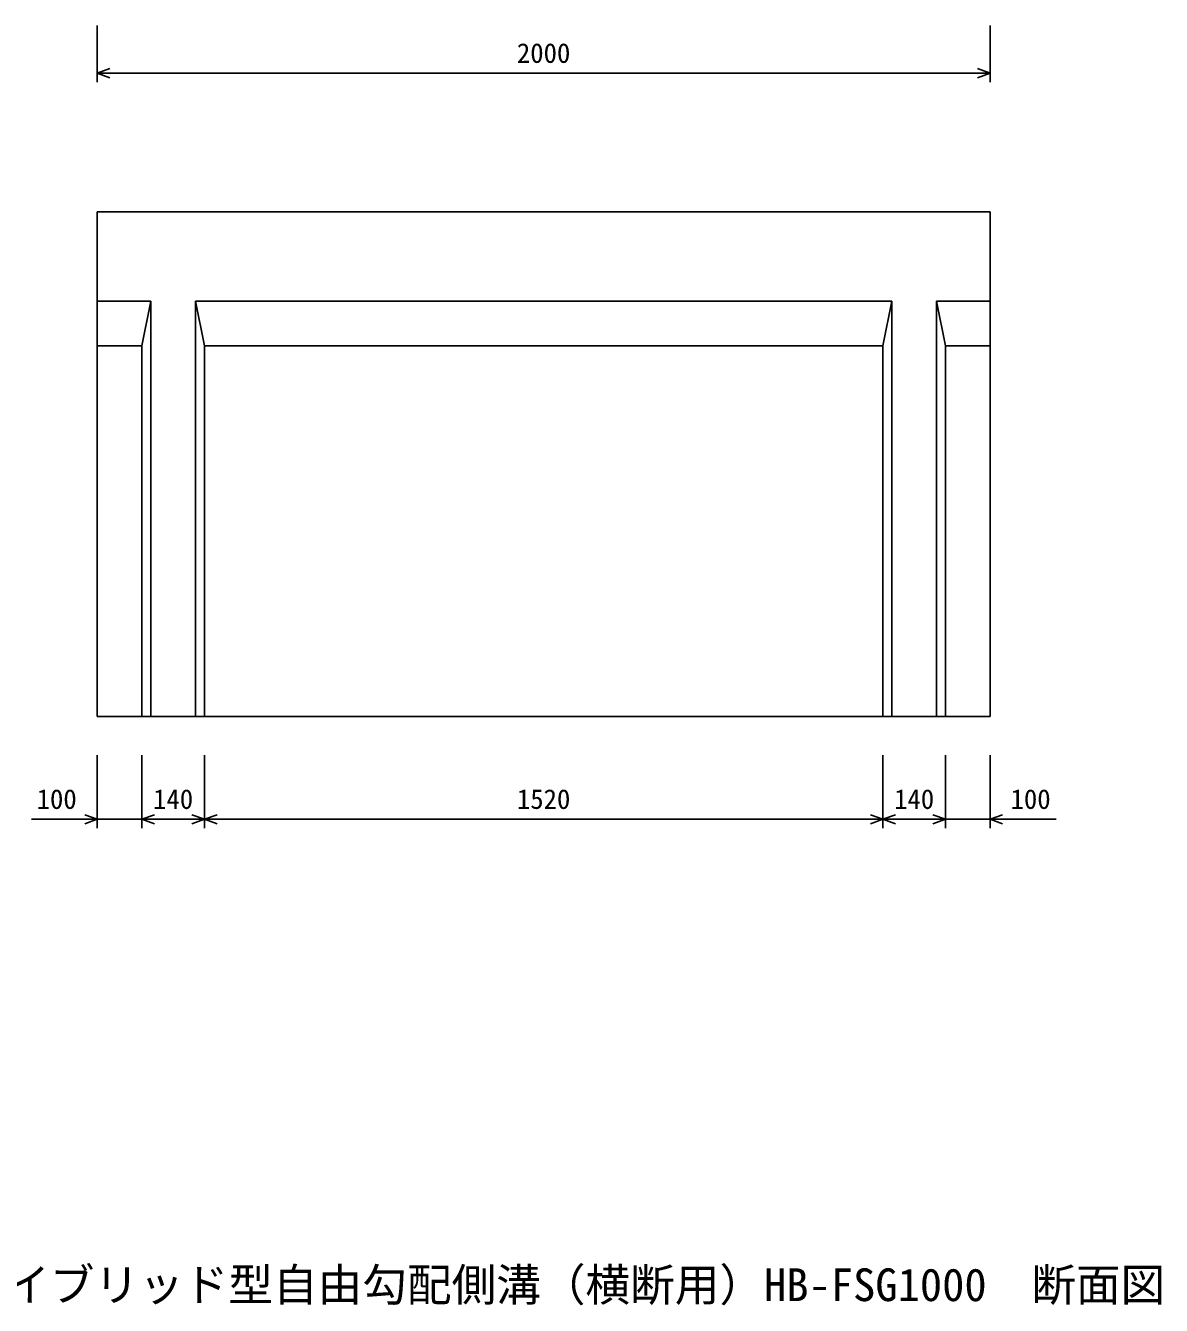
# Model space of a CAD drawing. Units: millimetres, scale not verified. Extents: x -16800 to 16800, y -5940 to 5940.
# Drawn here: x -9604 to -7060, y -58 to 2808 of the extents above; entities that cross this region are included whole.
import ezdxf
from ezdxf.enums import TextEntityAlignment as Align

# ---------------------------------------------------------------- set-up
doc = ezdxf.new("R2010")
doc.units = ezdxf.units.MM
doc.header["$LTSCALE"] = 20
for name, color, linetype, lineweight in [('0-0_DIM', 7, 'Continuous', 25), ('0-5_OUTLINE', 3, 'Continuous', 25), ('0-6_TXT', 7, 'Continuous', 25)]:
    doc.layers.add(name, color=color, linetype=linetype, lineweight=lineweight)
doc.styles.add('ＭＳ ゴシック', font='')
doc.styles.get('ＭＳ ゴシック').set_extended_font_data('MS Gothic')

msp = doc.modelspace()

# ---------------------------------------------------------------- linework, layer by layer
at = {"layer": '0-0_DIM'}
for p, q in [((-9443.72, 2681.78), (-9443.72, 2808.45)), ((-7443.72, 2681.78), (-7443.72, 2808.45)), ((-9443.72, 2701.78), (-7443.72, 2701.78)), ((-9443.72, 1011.08), (-9443.72, 1174.84)), ((-9343.72, 1011.08), (-9343.72, 1174.84)), ((-9203.72, 1011.08), (-9203.72, 1174.84)), ((-7683.72, 1011.08), (-7683.72, 1174.84)), ((-7543.72, 1011.08), (-7543.72, 1174.84)), ((-7443.72, 1011.08), (-7443.72, 1174.84)), ((-9591.45, 1031.08), (-9443.72, 1031.08)), ((-9343.72, 1031.08), (-9443.72, 1031.08)), ((-9343.72, 1031.08), (-9203.72, 1031.08)), ((-7683.72, 1031.08), (-9203.72, 1031.08)), ((-7543.72, 1031.08), (-7683.72, 1031.08)), ((-7543.72, 1031.08), (-7443.72, 1031.08)), ((-7295.99, 1031.08), (-7443.72, 1031.08))]:
    msp.add_line(p, q, dxfattribs=at)
for points in [[(-9415.53, 2691.52), (-9443.72, 2701.78), (-9415.53, 2712.04)], [(-7471.91, 2712.04), (-7443.72, 2701.78), (-7471.91, 2691.52)], [(-9471.91, 1041.34), (-9443.72, 1031.08), (-9471.91, 1020.82)], [(-9315.53, 1041.34), (-9343.72, 1031.08), (-9315.53, 1020.82)], [(-9231.91, 1041.34), (-9203.72, 1031.08), (-9231.91, 1020.82)], [(-9175.53, 1041.34), (-9203.72, 1031.08), (-9175.53, 1020.82)], [(-7711.91, 1041.34), (-7683.72, 1031.08), (-7711.91, 1020.82)], [(-7655.53, 1041.34), (-7683.72, 1031.08), (-7655.53, 1020.82)], [(-7571.91, 1041.34), (-7543.72, 1031.08), (-7571.91, 1020.82)], [(-7415.53, 1041.34), (-7443.72, 1031.08), (-7415.53, 1020.82)]]:
    msp.add_lwpolyline(points, dxfattribs=at)
at = {"layer": '0-5_OUTLINE'}
for p, q in [((-9443.72, 2391.01), (-7443.72, 2391.01)), ((-9443.72, 2391.01), (-9443.72, 1261.01)), ((-7443.72, 2391.01), (-7443.72, 1261.01)), ((-9443.72, 2191.01), (-9323.72, 2191.01)), ((-9343.72, 2091.01), (-9323.72, 2191.01)), ((-9323.72, 2191.01), (-9323.72, 1261.01)), ((-9223.72, 2191.01), (-9203.72, 2091.01)), ((-9223.72, 2191.01), (-7663.72, 2191.01)), ((-9223.72, 2191.01), (-9223.72, 1261.01)), ((-7663.72, 2191.01), (-7663.72, 1261.01)), ((-7563.72, 2191.01), (-7443.72, 2191.01)), ((-7563.72, 2191.01), (-7563.72, 1261.01)), ((-9443.72, 2091.01), (-9343.72, 2091.01)), ((-9343.72, 2091.01), (-9343.72, 1261.01)), ((-9203.72, 2091.01), (-9203.72, 1261.01)), ((-7683.72, 2091.01), (-7683.72, 1261.01)), ((-7543.72, 2091.01), (-7543.72, 1261.01)), ((-9443.72, 1261.01), (-7443.72, 1261.01))]:
    msp.add_line(p, q, dxfattribs=at)
for points in [[(-9203.72, 2091.01), (-7683.72, 2091.01), (-7663.72, 2191.01)], [(-7563.72, 2191.01), (-7543.72, 2091.01), (-7443.72, 2091.01)]]:
    msp.add_lwpolyline(points, dxfattribs=at)

# ---------------------------------------------------------------- texts
at = {"layer": '0-0_DIM', "style": 'ＭＳ ゴシック'}
for s, p in [('2000', (-8503.72, 2711.78)), ('100', (-9579.61, 1041.08)), ('140', (-9318.72, 1041.08)), ('1520', (-8503.72, 1041.08)), ('140', (-7658.72, 1041.08)), ('100', (-7397.83, 1041.08))]:
    msp.add_text(s, height=43.99, dxfattribs=at).set_placement(p, align=Align.BOTTOM_LEFT)
at = {"layer": '0-6_TXT', "style": 'ＭＳ ゴシック'}
msp.add_text('ハイブリッド型自由勾配側溝（横断用）HB-FSG1000\u3000断面図', height=73.31, dxfattribs=at).set_placement((-9750, -70), align=Align.BOTTOM_LEFT)

doc.saveas('drawing.dxf')
